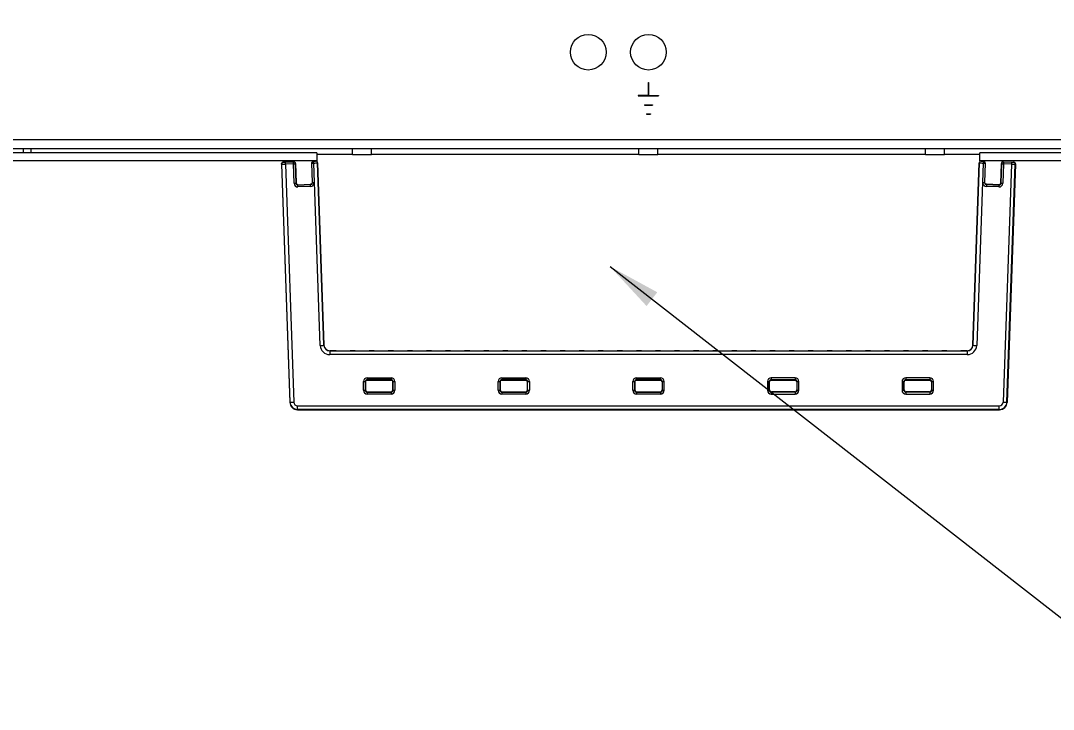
# Model space of a CAD drawing. Header units: inches. Extents: x 40138 to 76695, y -14500 to -5279.
# Drawn here: x 58024.7 to 58297, y -10600.8 to -10419.3 of the extents above; entities that cross this region are included whole.
import ezdxf

# ---------------------------------------------------------------- set-up
doc = ezdxf.new("R2010")
doc.units = ezdxf.units.IN
doc.header["$LTSCALE"] = 2
doc.header["$MEASUREMENT"] = 0
doc.header["$PDMODE"] = 35
doc.header["$PDSIZE"] = -1
doc.layers.add('M-ANNO-DIMS', color=7, linetype='Continuous', lineweight=13)
doc.layers.add('M-OBJECT-DETAILS', color=7, linetype='Continuous', lineweight=9)
doc.styles.get("Standard").update_dxf_attribs({"font": 'romans.shx', "width": 0.8})
doc.dimstyles.new('Details World Wide', dxfattribs={"dimscale": 4, "dimtxt": 4.5, "dimasz": 3.5, "dimexe": 0.75, "dimexo": 0.75, "dimgap": 0.75, "dimtad": 0, "dimtih": 1, "dimtoh": 1, "dimdec": 0, "dimzin": 4, "dimdsep": 46, "dimtxsty": 'Standard', "dimcen": 0, "dimclrd": 256, "dimclre": 256, "dimclrt": 256, "dimadec": 0, "dimazin": 1, "dimtfac": 1, "dimtdec": 0, "dimtmove": 0, "dimatfit": 3, "dimfxl": 1, "dimtolj": 1, "dimtzin": 0, "dimlwd": -1, "dimlwe": -1, "dimarcsym": 0})

# ---------------------------------------------------------------- blocks, each defined once
blk = doc.blocks.new('*D9')
at = {"layer": 'Defpoints', "color": 0, "linetype": 'Continuous', "transparency": 16777216}
for p in [(58390.26, -10264.13), (57990.26, -10507.37), (58390.26, -10540.37)]:
    blk.add_point(p, dxfattribs=at)
at = {"layer": 'M-ANNO-DIMS', "transparency": 16777216}
for p, q in [((57990.26, -10504.37), (57990.26, -10261.13)), ((58390.26, -10537.37), (58390.26, -10261.13))]:
    blk.add_line(p, q, dxfattribs=at)
at = {"layer": 'M-ANNO-DIMS', "linetype": 'Continuous', "transparency": 16777216}
for p, q in [((58004.26, -10264.13), (58149.88, -10264.13)), ((58376.26, -10264.13), (58230.63, -10264.13))]:
    blk.add_line(p, q, dxfattribs=at)
for points in [[(58004.26, -10261.8), (58004.26, -10266.47), (57990.26, -10264.13)], [(58376.26, -10261.8), (58376.26, -10266.47), (58390.26, -10264.13)]]:
    blk.add_solid(points, dxfattribs=at)
at = {"layer": 'M-ANNO-DIMS', "linetype": 'Continuous', "transparency": 16777216, "char_height": 18, "attachment_point": 5}
for s, insert in [('\\A1;400', (58190.26, -10252.13)), ('\\A1;[15.75]', (58190.26, -10280.85))]:
    blk.add_mtext(s, dxfattribs=dict(at, insert=insert))

msp = doc.modelspace()

# ---------------------------------------------------------------- linework, layer by layer
at = {"layer": 'M-OBJECT-DETAILS', "linetype": 'Continuous'}
for p, q in [((58190.206, -10435.556), (58190.306, -10435.556)), ((58190.206, -10435.556), (58190.206, -10438.996)), ((58190.306, -10435.556), (58190.306, -10438.996)), ((58190.206, -10438.996), (58187.579, -10438.996)), ((58187.579, -10438.996), (58187.579, -10439.096)), ((58187.579, -10439.096), (58192.933, -10439.096)), ((58190.306, -10438.996), (58192.933, -10438.996)), ((58192.933, -10438.996), (58192.933, -10439.096)), ((58189.167, -10441.407), (58189.167, -10441.507)), ((58189.167, -10441.407), (58191.344, -10441.407)), ((58189.167, -10441.507), (58191.344, -10441.507)), ((58191.344, -10441.407), (58191.344, -10441.507)), ((58189.756, -10443.818), (58190.756, -10443.818)), ((58189.756, -10443.818), (58189.756, -10443.918)), ((58189.756, -10443.918), (58190.756, -10443.918)), ((58190.756, -10443.818), (58190.756, -10443.918)), ((57937.929, -10450.53), (58442.583, -10450.53)), ((58102.856, -10454.066), (57903.106, -10454.066)), ((57937.929, -10452.938), (58442.583, -10452.938)), ((58025.456, -10454.066), (58025.456, -10452.938)), ((58027.456, -10452.938), (58027.456, -10454.066)), ((58102.856, -10454.066), (58102.856, -10456.155)), ((58112.256, -10454.504), (58112.256, -10452.938)), ((58117.256, -10454.504), (58117.256, -10452.938)), ((58187.756, -10454.504), (58187.756, -10452.938)), ((58192.756, -10454.504), (58192.756, -10452.938)), ((58263.256, -10454.504), (58263.256, -10452.938)), ((58268.256, -10454.504), (58268.256, -10452.938)), ((58277.656, -10456.155), (58277.656, -10454.066)), ((58477.406, -10454.066), (58277.656, -10454.066)), ((58102.856, -10456.155), (57905.195, -10456.155)), ((58096.707, -10456.454), (58094, -10456.548)), ((58094, -10456.548), (58094.054, -10456.551)), ((58094.553, -10456.535), (58096.628, -10456.463)), ((58096.646, -10456.964), (58094.57, -10457.037)), ((58094.57, -10457.037), (58096.761, -10519.776)), ((58096.628, -10456.463), (58096.707, -10456.454)), ((58096.826, -10462.115), (58096.646, -10456.964)), ((58097.225, -10456.936), (58097.145, -10456.945)), ((58097.145, -10456.945), (58097.325, -10462.096)), ((58097.225, -10456.936), (58097.402, -10462.007)), ((58101.467, -10456.794), (58101.373, -10456.79)), ((58101.647, -10461.945), (58101.467, -10456.794)), ((58101.856, -10456.273), (58101.948, -10456.277)), ((58101.948, -10456.277), (58102.019, -10456.274)), ((58102.036, -10456.776), (58101.966, -10456.779)), ((58101.966, -10456.779), (58102.146, -10461.929)), ((58103.715, -10504.857), (58102.036, -10456.776)), ((58102.518, -10456.255), (58102.518, -10456.25)), ((58102.856, -10454.457), (58112.256, -10454.457)), ((58102.856, -10456.365), (58102.856, -10456.155)), ((58103.036, -10456.71), (58103.036, -10456.737)), ((58104.715, -10504.791), (58103.036, -10456.71)), ((58103.036, -10456.737), (58104.715, -10504.818)), ((58112.256, -10454.504), (58117.256, -10454.504)), ((58117.256, -10454.457), (58187.756, -10454.457)), ((58187.756, -10454.504), (58192.756, -10454.504)), ((58192.756, -10454.457), (58263.256, -10454.457)), ((58263.256, -10454.504), (58268.256, -10454.504)), ((58268.256, -10454.457), (58277.656, -10454.457)), ((58277.476, -10456.71), (58275.797, -10504.791)), ((58275.797, -10504.818), (58277.476, -10456.737)), ((58278.475, -10456.776), (58276.796, -10504.857)), ((58277.476, -10456.737), (58277.476, -10456.71)), ((58475.317, -10456.155), (58277.656, -10456.155)), ((58277.656, -10456.155), (58277.656, -10456.365)), ((58277.993, -10456.25), (58277.993, -10456.255)), ((58278.366, -10461.929), (58278.546, -10456.779)), ((58278.546, -10456.779), (58278.475, -10456.776)), ((58278.493, -10456.274), (58278.563, -10456.277)), ((58278.563, -10456.277), (58278.655, -10456.273)), ((58279.045, -10456.794), (58278.865, -10461.945)), ((58279.138, -10456.79), (58279.045, -10456.794)), ((58283.287, -10456.936), (58283.11, -10462.007)), ((58283.187, -10462.096), (58283.367, -10456.945)), ((58283.367, -10456.945), (58283.287, -10456.936)), ((58283.866, -10456.964), (58283.686, -10462.115)), ((58285.941, -10457.037), (58283.75, -10519.776)), ((58283.805, -10456.454), (58283.883, -10456.463)), ((58283.805, -10456.454), (58286.511, -10456.548)), ((58285.941, -10457.037), (58283.866, -10456.964)), ((58283.883, -10456.463), (58285.958, -10456.535)), ((58286.457, -10456.551), (58286.511, -10456.548)), ((58093.528, -10457.069), (58095.721, -10519.848)), ((58093.572, -10457.068), (58093.529, -10457.066)), ((58093.529, -10457.066), (58095.721, -10519.848)), ((58095.763, -10519.807), (58093.572, -10457.068)), ((58284.748, -10519.807), (58286.939, -10457.068)), ((58286.983, -10457.066), (58284.791, -10519.848)), ((58284.791, -10519.848), (58286.983, -10457.069)), ((58286.983, -10457.066), (58286.939, -10457.068)), ((58097.325, -10462.096), (58097.402, -10462.007)), ((58097.841, -10462.577), (58101.165, -10462.461)), ((58097.918, -10462.489), (58097.841, -10462.577)), ((58097.918, -10462.489), (58101.082, -10462.378)), ((58101.165, -10462.461), (58101.082, -10462.378)), ((58101.551, -10461.849), (58101.647, -10461.945)), ((58278.865, -10461.945), (58278.961, -10461.849)), ((58279.429, -10462.378), (58279.347, -10462.461)), ((58279.347, -10462.461), (58282.67, -10462.577)), ((58282.593, -10462.489), (58279.429, -10462.378)), ((58282.67, -10462.577), (58282.593, -10462.489)), ((58283.11, -10462.007), (58283.187, -10462.096)), ((58101.182, -10462.962), (58097.859, -10463.078)), ((58282.653, -10463.078), (58279.329, -10462.962)), ((58104.715, -10504.818), (58104.715, -10504.791)), ((58275.797, -10504.791), (58275.797, -10504.818)), ((58106.214, -10506.238), (58106.214, -10506.266)), ((58107.906, -10506.238), (58106.214, -10506.238)), ((58106.214, -10506.266), (58106.214, -10507.27)), ((58106.214, -10506.266), (58274.298, -10506.266)), ((58274.298, -10507.27), (58106.214, -10507.27)), ((58112.937, -10506.238), (58111.606, -10506.238)), ((58117.968, -10506.238), (58116.637, -10506.238)), ((58123, -10506.238), (58121.668, -10506.238)), ((58128.031, -10506.238), (58126.699, -10506.238)), ((58133.062, -10506.238), (58131.731, -10506.238)), ((58138.093, -10506.238), (58136.762, -10506.238)), ((58143.125, -10506.238), (58141.793, -10506.238)), ((58148.156, -10506.238), (58146.824, -10506.238)), ((58153.187, -10506.238), (58151.856, -10506.238)), ((58158.218, -10506.238), (58156.887, -10506.238)), ((58163.25, -10506.238), (58161.918, -10506.238)), ((58168.281, -10506.238), (58166.949, -10506.238)), ((58173.312, -10506.238), (58171.981, -10506.238)), ((58178.343, -10506.238), (58177.012, -10506.238)), ((58183.375, -10506.238), (58182.043, -10506.238)), ((58188.406, -10506.238), (58187.074, -10506.238)), ((58193.437, -10506.238), (58192.106, -10506.238)), ((58198.468, -10506.238), (58197.137, -10506.238)), ((58203.5, -10506.238), (58202.168, -10506.238)), ((58208.531, -10506.238), (58207.199, -10506.238)), ((58213.562, -10506.238), (58212.231, -10506.238)), ((58218.593, -10506.238), (58217.262, -10506.238)), ((58223.625, -10506.238), (58222.293, -10506.238)), ((58228.656, -10506.238), (58227.324, -10506.238)), ((58233.687, -10506.238), (58232.356, -10506.238)), ((58238.718, -10506.238), (58237.387, -10506.238)), ((58243.75, -10506.238), (58242.418, -10506.238)), ((58248.781, -10506.238), (58247.449, -10506.238)), ((58253.812, -10506.238), (58252.481, -10506.238)), ((58258.843, -10506.238), (58257.512, -10506.238)), ((58263.875, -10506.238), (58262.543, -10506.238)), ((58268.906, -10506.238), (58267.574, -10506.238)), ((58274.298, -10506.238), (58272.606, -10506.238)), ((58274.298, -10506.266), (58274.298, -10506.238)), ((58274.298, -10506.266), (58274.298, -10507.27)), ((58122.669, -10514.066), (58115.842, -10514.066)), ((58116.102, -10513.359), (58122.41, -10513.359)), ((58116.102, -10513.359), (58116.102, -10513.856)), ((58122.41, -10513.856), (58116.102, -10513.856)), ((58116.102, -10513.856), (58116.255, -10513.997)), ((58116.637, -10513.997), (58116.255, -10513.997)), ((58116.968, -10513.99), (58121.544, -10513.99)), ((58116.968, -10514.066), (58116.968, -10513.99)), ((58121.544, -10514.066), (58121.544, -10513.99)), ((58122.256, -10513.997), (58121.875, -10513.997)), ((58122.256, -10513.997), (58122.41, -10513.856)), ((58122.41, -10513.359), (58122.41, -10513.856)), ((58158.169, -10514.066), (58151.342, -10514.066)), ((58151.602, -10513.359), (58157.91, -10513.359)), ((58151.602, -10513.359), (58151.602, -10513.856)), ((58157.91, -10513.856), (58151.602, -10513.856)), ((58151.602, -10513.856), (58151.755, -10513.997)), ((58152.137, -10513.997), (58151.755, -10513.997)), ((58152.468, -10513.99), (58157.044, -10513.99)), ((58152.468, -10514.066), (58152.468, -10513.99)), ((58157.044, -10514.066), (58157.044, -10513.99)), ((58157.756, -10513.997), (58157.375, -10513.997)), ((58157.756, -10513.997), (58157.91, -10513.856)), ((58157.91, -10513.359), (58157.91, -10513.856)), ((58193.669, -10514.066), (58186.842, -10514.066)), ((58187.102, -10513.359), (58193.41, -10513.359)), ((58187.102, -10513.856), (58187.102, -10513.359)), ((58193.41, -10513.856), (58187.102, -10513.856)), ((58187.102, -10513.856), (58187.255, -10513.997)), ((58187.637, -10513.997), (58187.255, -10513.997)), ((58187.968, -10513.99), (58192.544, -10513.99)), ((58187.968, -10514.066), (58187.968, -10513.99)), ((58192.544, -10514.066), (58192.544, -10513.99)), ((58192.875, -10513.997), (58193.256, -10513.997)), ((58193.41, -10513.856), (58193.256, -10513.997)), ((58193.41, -10513.856), (58193.41, -10513.359)), ((58229.169, -10514.066), (58222.342, -10514.066)), ((58228.91, -10513.359), (58222.602, -10513.359)), ((58222.602, -10513.359), (58222.602, -10513.856)), ((58222.602, -10513.856), (58228.91, -10513.856)), ((58222.755, -10513.997), (58222.602, -10513.856)), ((58222.755, -10513.997), (58223.137, -10513.997)), ((58228.044, -10513.99), (58223.468, -10513.99)), ((58223.468, -10514.066), (58223.468, -10513.99)), ((58228.044, -10514.066), (58228.044, -10513.99)), ((58228.375, -10513.997), (58228.756, -10513.997)), ((58228.91, -10513.856), (58228.756, -10513.997)), ((58228.91, -10513.359), (58228.91, -10513.856)), ((58264.669, -10514.066), (58257.842, -10514.066)), ((58264.41, -10513.359), (58258.102, -10513.359)), ((58258.102, -10513.359), (58258.102, -10513.856)), ((58258.102, -10513.856), (58264.41, -10513.856)), ((58258.255, -10513.997), (58258.102, -10513.856)), ((58258.255, -10513.997), (58258.637, -10513.997)), ((58263.544, -10513.99), (58258.968, -10513.99)), ((58258.968, -10514.066), (58258.968, -10513.99)), ((58263.544, -10514.066), (58263.544, -10513.99)), ((58263.875, -10513.997), (58264.256, -10513.997)), ((58264.41, -10513.856), (58264.256, -10513.997)), ((58264.41, -10513.359), (58264.41, -10513.856)), ((58115.103, -10516.665), (58115.103, -10514.357)), ((58115.603, -10514.355), (58115.603, -10516.663)), ((58115.682, -10514.429), (58115.603, -10514.355)), ((58115.603, -10516.663), (58115.682, -10516.577)), ((58115.682, -10514.429), (58115.682, -10516.577)), ((58122.909, -10514.355), (58122.829, -10514.429)), ((58122.829, -10516.577), (58122.829, -10514.429)), ((58122.829, -10516.577), (58122.909, -10516.663)), ((58122.909, -10516.663), (58122.909, -10514.355)), ((58123.408, -10514.357), (58123.408, -10516.665)), ((58150.603, -10516.665), (58150.603, -10514.357)), ((58151.103, -10514.355), (58151.103, -10516.663)), ((58151.182, -10514.429), (58151.103, -10514.355)), ((58151.103, -10516.663), (58151.182, -10516.577)), ((58151.182, -10514.429), (58151.182, -10516.577)), ((58158.409, -10514.355), (58158.329, -10514.429)), ((58158.329, -10516.577), (58158.329, -10514.429)), ((58158.329, -10516.577), (58158.409, -10516.663)), ((58158.409, -10516.663), (58158.409, -10514.355)), ((58158.908, -10514.357), (58158.908, -10516.665)), ((58186.103, -10516.665), (58186.103, -10514.357)), ((58186.603, -10514.355), (58186.603, -10516.663)), ((58186.682, -10514.429), (58186.603, -10514.355)), ((58186.603, -10516.663), (58186.682, -10516.577)), ((58186.682, -10514.429), (58186.682, -10516.577)), ((58193.829, -10514.429), (58193.909, -10514.355)), ((58193.829, -10514.429), (58193.829, -10516.577)), ((58193.909, -10516.663), (58193.829, -10516.577)), ((58193.909, -10514.355), (58193.909, -10516.663)), ((58194.408, -10516.665), (58194.408, -10514.357)), ((58221.603, -10514.357), (58221.603, -10516.665)), ((58222.103, -10516.663), (58222.103, -10514.355)), ((58222.103, -10514.355), (58222.182, -10514.429)), ((58222.182, -10516.577), (58222.103, -10516.663)), ((58222.182, -10516.577), (58222.182, -10514.429)), ((58229.329, -10514.429), (58229.409, -10514.355)), ((58229.329, -10514.429), (58229.329, -10516.577)), ((58229.409, -10516.663), (58229.329, -10516.577)), ((58229.409, -10514.355), (58229.409, -10516.663)), ((58229.908, -10516.665), (58229.908, -10514.357)), ((58257.103, -10514.357), (58257.103, -10516.665)), ((58257.603, -10516.663), (58257.603, -10514.355)), ((58257.603, -10514.355), (58257.682, -10514.429)), ((58257.682, -10516.577), (58257.603, -10516.663)), ((58257.682, -10516.577), (58257.682, -10514.429)), ((58264.829, -10514.429), (58264.909, -10514.355)), ((58264.829, -10514.429), (58264.829, -10516.577)), ((58264.909, -10516.663), (58264.829, -10516.577)), ((58264.909, -10514.355), (58264.909, -10516.663)), ((58265.408, -10516.665), (58265.408, -10514.357)), ((58116.182, -10517.076), (58116.102, -10517.162)), ((58116.102, -10517.162), (58116.102, -10517.664)), ((58116.102, -10517.162), (58122.41, -10517.162)), ((58122.41, -10517.664), (58116.102, -10517.664)), ((58116.182, -10517.076), (58122.33, -10517.076)), ((58122.41, -10517.162), (58122.33, -10517.076)), ((58122.41, -10517.162), (58122.41, -10517.664)), ((58151.682, -10517.076), (58151.602, -10517.162)), ((58151.602, -10517.162), (58151.602, -10517.664)), ((58151.602, -10517.162), (58157.91, -10517.162)), ((58157.91, -10517.664), (58151.602, -10517.664)), ((58151.682, -10517.076), (58157.83, -10517.076)), ((58157.91, -10517.162), (58157.83, -10517.076)), ((58157.91, -10517.162), (58157.91, -10517.664)), ((58187.182, -10517.076), (58187.102, -10517.162)), ((58187.102, -10517.162), (58187.102, -10517.664)), ((58187.102, -10517.162), (58193.41, -10517.162)), ((58193.41, -10517.664), (58187.102, -10517.664)), ((58187.182, -10517.076), (58193.33, -10517.076)), ((58193.33, -10517.076), (58193.41, -10517.162)), ((58193.41, -10517.162), (58193.41, -10517.664)), ((58222.602, -10517.162), (58222.682, -10517.076)), ((58222.602, -10517.162), (58222.602, -10517.664)), ((58228.91, -10517.162), (58222.602, -10517.162)), ((58222.602, -10517.664), (58228.91, -10517.664)), ((58228.83, -10517.076), (58222.682, -10517.076)), ((58228.83, -10517.076), (58228.91, -10517.162)), ((58228.91, -10517.162), (58228.91, -10517.664)), ((58258.102, -10517.162), (58258.182, -10517.076)), ((58258.102, -10517.162), (58258.102, -10517.664)), ((58264.41, -10517.162), (58258.102, -10517.162)), ((58258.102, -10517.664), (58264.41, -10517.664)), ((58264.33, -10517.076), (58258.182, -10517.076)), ((58264.33, -10517.076), (58264.41, -10517.162)), ((58264.41, -10517.162), (58264.41, -10517.664)), ((58095.721, -10519.848), (58095.763, -10519.807)), ((58095.721, -10519.848), (58095.721, -10519.848)), ((58097.759, -10521.735), (58097.717, -10521.775)), ((58097.717, -10521.775), (58282.795, -10521.775)), ((58097.717, -10521.775), (58097.717, -10521.776)), ((58097.717, -10521.776), (58282.795, -10521.776)), ((58097.759, -10520.74), (58282.752, -10520.74)), ((58097.759, -10521.735), (58097.759, -10520.74)), ((58282.752, -10521.735), (58097.759, -10521.735)), ((58282.752, -10521.735), (58282.752, -10520.74)), ((58282.752, -10521.735), (58282.795, -10521.775)), ((58282.795, -10521.775), (58282.795, -10521.776)), ((58284.791, -10519.848), (58284.748, -10519.807)), ((58284.791, -10519.848), (58284.791, -10519.848))]:
    msp.add_line(p, q, dxfattribs=at)
at = {"layer": 'M-OBJECT-DETAILS', "linetype": 'Continuous', "flags": 128}
for points in [[(58094.054, -10456.551), (58094.068, -10456.551), (58094.079, -10456.55)], [(58094.57, -10457.037), (58094.567, -10456.939), (58094.564, -10456.845), (58094.561, -10456.759), (58094.558, -10456.683), (58094.556, -10456.62), (58094.554, -10456.574), (58094.553, -10456.545), (58094.553, -10456.535)], [(58096.646, -10456.964), (58096.642, -10456.867), (58096.639, -10456.773), (58096.636, -10456.686), (58096.633, -10456.61), (58096.631, -10456.548), (58096.63, -10456.501), (58096.629, -10456.473), (58096.628, -10456.463)], [(58101.966, -10456.779), (58101.962, -10456.681), (58101.959, -10456.587), (58101.956, -10456.501), (58101.953, -10456.425), (58101.951, -10456.362), (58101.95, -10456.316), (58101.949, -10456.287), (58101.948, -10456.277)], [(58102.036, -10456.776), (58102.033, -10456.679), (58102.03, -10456.585), (58102.027, -10456.498), (58102.024, -10456.422), (58102.022, -10456.36), (58102.02, -10456.313), (58102.019, -10456.284), (58102.019, -10456.274)], [(58277.993, -10456.255), (58278.003, -10456.256), (58278.014, -10456.256)], [(58278.493, -10456.274), (58278.492, -10456.284), (58278.491, -10456.313), (58278.49, -10456.36), (58278.488, -10456.422), (58278.485, -10456.498), (58278.482, -10456.585), (58278.479, -10456.679), (58278.475, -10456.776)], [(58278.563, -10456.277), (58278.563, -10456.287), (58278.562, -10456.316), (58278.56, -10456.362), (58278.558, -10456.425), (58278.555, -10456.501), (58278.552, -10456.587), (58278.549, -10456.681), (58278.546, -10456.779)], [(58283.883, -10456.463), (58283.883, -10456.473), (58283.882, -10456.501), (58283.88, -10456.548), (58283.878, -10456.61), (58283.875, -10456.686), (58283.872, -10456.773), (58283.869, -10456.867), (58283.866, -10456.964)], [(58285.958, -10456.535), (58285.958, -10456.545), (58285.957, -10456.574), (58285.956, -10456.62), (58285.953, -10456.683), (58285.951, -10456.759), (58285.948, -10456.845), (58285.944, -10456.939), (58285.941, -10457.037)], [(58101.182, -10462.962), (58101.179, -10462.868), (58101.176, -10462.777), (58101.173, -10462.692), (58101.17, -10462.618), (58101.168, -10462.555), (58101.167, -10462.507), (58101.165, -10462.476), (58101.165, -10462.461)], [(58279.347, -10462.461), (58279.346, -10462.476), (58279.345, -10462.507), (58279.343, -10462.555), (58279.341, -10462.618), (58279.338, -10462.692), (58279.336, -10462.777), (58279.332, -10462.868), (58279.329, -10462.962)], [(58097.859, -10463.078), (58097.855, -10462.984), (58097.852, -10462.893), (58097.849, -10462.809), (58097.846, -10462.734), (58097.844, -10462.671), (58097.843, -10462.623), (58097.842, -10462.592), (58097.841, -10462.577)], [(58282.67, -10462.577), (58282.67, -10462.592), (58282.669, -10462.623), (58282.667, -10462.671), (58282.665, -10462.734), (58282.662, -10462.809), (58282.659, -10462.893), (58282.656, -10462.984), (58282.653, -10463.078)], [(58107.906, -10506.251), (58107.756, -10506.254), (58107.908, -10506.257), (58108.342, -10506.259), (58108.99, -10506.261), (58109.756, -10506.262)], [(58109.756, -10506.262), (58110.521, -10506.261), (58111.17, -10506.259), (58111.604, -10506.257), (58111.756, -10506.254), (58111.606, -10506.251)], [(58112.937, -10506.251), (58112.787, -10506.254), (58112.939, -10506.257), (58113.373, -10506.259), (58114.022, -10506.261), (58114.787, -10506.262)], [(58114.787, -10506.262), (58115.552, -10506.261), (58116.201, -10506.259), (58116.635, -10506.257), (58116.787, -10506.254), (58116.637, -10506.251)], [(58117.968, -10506.251), (58117.818, -10506.254), (58117.97, -10506.257), (58118.404, -10506.259), (58119.053, -10506.261), (58119.818, -10506.262)], [(58119.818, -10506.262), (58120.584, -10506.261), (58121.232, -10506.259), (58121.666, -10506.257), (58121.818, -10506.254), (58121.668, -10506.251)], [(58123, -10506.251), (58122.85, -10506.254), (58123.002, -10506.257), (58123.435, -10506.259), (58124.084, -10506.261), (58124.85, -10506.262)], [(58124.85, -10506.262), (58125.615, -10506.261), (58126.264, -10506.259), (58126.697, -10506.257), (58126.85, -10506.254), (58126.699, -10506.251)], [(58128.031, -10506.251), (58127.881, -10506.254), (58128.033, -10506.257), (58128.467, -10506.259), (58129.115, -10506.261), (58129.881, -10506.262)], [(58129.881, -10506.262), (58130.646, -10506.261), (58131.295, -10506.259), (58131.729, -10506.257), (58131.881, -10506.254), (58131.731, -10506.251)], [(58133.062, -10506.251), (58132.912, -10506.254), (58133.064, -10506.257), (58133.498, -10506.259), (58134.147, -10506.261), (58134.912, -10506.262)], [(58134.912, -10506.262), (58135.677, -10506.261), (58136.326, -10506.259), (58136.76, -10506.257), (58136.912, -10506.254), (58136.762, -10506.251)], [(58138.093, -10506.251), (58137.943, -10506.254), (58138.095, -10506.257), (58138.529, -10506.259), (58139.178, -10506.261), (58139.943, -10506.262)], [(58139.943, -10506.262), (58140.709, -10506.261), (58141.357, -10506.259), (58141.791, -10506.257), (58141.943, -10506.254), (58141.793, -10506.251)], [(58143.125, -10506.251), (58142.975, -10506.254), (58143.127, -10506.257), (58143.56, -10506.259), (58144.209, -10506.261), (58144.975, -10506.262)], [(58144.975, -10506.262), (58145.74, -10506.261), (58146.389, -10506.259), (58146.822, -10506.257), (58146.975, -10506.254), (58146.824, -10506.251)], [(58148.156, -10506.251), (58148.006, -10506.254), (58148.158, -10506.257), (58148.592, -10506.259), (58149.24, -10506.261), (58150.006, -10506.262)], [(58150.006, -10506.262), (58150.771, -10506.261), (58151.42, -10506.259), (58151.854, -10506.257), (58152.006, -10506.254), (58151.856, -10506.251)], [(58153.187, -10506.251), (58153.037, -10506.254), (58153.189, -10506.257), (58153.623, -10506.259), (58154.272, -10506.261), (58155.037, -10506.262)], [(58155.037, -10506.262), (58155.802, -10506.261), (58156.451, -10506.259), (58156.885, -10506.257), (58157.037, -10506.254), (58156.887, -10506.251)], [(58158.218, -10506.251), (58158.068, -10506.254), (58158.22, -10506.257), (58158.654, -10506.259), (58159.303, -10506.261), (58160.068, -10506.262)], [(58160.068, -10506.262), (58160.834, -10506.261), (58161.482, -10506.259), (58161.916, -10506.257), (58162.068, -10506.254), (58161.918, -10506.251)], [(58163.25, -10506.251), (58163.1, -10506.254), (58163.252, -10506.257), (58163.685, -10506.259), (58164.334, -10506.261), (58165.1, -10506.262)], [(58165.1, -10506.262), (58165.865, -10506.261), (58166.514, -10506.259), (58166.947, -10506.257), (58167.1, -10506.254), (58166.949, -10506.251)], [(58168.281, -10506.251), (58168.131, -10506.254), (58168.283, -10506.257), (58168.717, -10506.259), (58169.365, -10506.261), (58170.131, -10506.262)], [(58170.131, -10506.262), (58170.896, -10506.261), (58171.545, -10506.259), (58171.979, -10506.257), (58172.131, -10506.254), (58171.981, -10506.251)], [(58173.312, -10506.251), (58173.162, -10506.254), (58173.314, -10506.257), (58173.748, -10506.259), (58174.397, -10506.261), (58175.162, -10506.262)], [(58175.162, -10506.262), (58175.927, -10506.261), (58176.576, -10506.259), (58177.01, -10506.257), (58177.162, -10506.254), (58177.012, -10506.251)], [(58178.343, -10506.251), (58178.193, -10506.254), (58178.345, -10506.257), (58178.779, -10506.259), (58179.428, -10506.261), (58180.193, -10506.262)], [(58180.193, -10506.262), (58180.959, -10506.261), (58181.607, -10506.259), (58182.041, -10506.257), (58182.193, -10506.254), (58182.043, -10506.251)], [(58183.375, -10506.251), (58183.225, -10506.254), (58183.377, -10506.257), (58183.81, -10506.259), (58184.459, -10506.261), (58185.225, -10506.262)], [(58185.225, -10506.262), (58185.99, -10506.261), (58186.639, -10506.259), (58187.072, -10506.257), (58187.225, -10506.254), (58187.074, -10506.251)], [(58188.406, -10506.251), (58188.256, -10506.254), (58188.408, -10506.257), (58188.842, -10506.259), (58189.49, -10506.261), (58190.256, -10506.262)], [(58190.256, -10506.262), (58191.021, -10506.261), (58191.67, -10506.259), (58192.104, -10506.257), (58192.256, -10506.254), (58192.106, -10506.251)], [(58193.437, -10506.251), (58193.287, -10506.254), (58193.439, -10506.257), (58193.873, -10506.259), (58194.522, -10506.261), (58195.287, -10506.262)], [(58195.287, -10506.262), (58196.052, -10506.261), (58196.701, -10506.259), (58197.135, -10506.257), (58197.287, -10506.254), (58197.137, -10506.251)], [(58198.468, -10506.251), (58198.318, -10506.254), (58198.47, -10506.257), (58198.904, -10506.259), (58199.553, -10506.261), (58200.318, -10506.262)], [(58200.318, -10506.262), (58201.084, -10506.261), (58201.732, -10506.259), (58202.166, -10506.257), (58202.318, -10506.254), (58202.168, -10506.251)], [(58203.5, -10506.251), (58203.35, -10506.254), (58203.502, -10506.257), (58203.935, -10506.259), (58204.584, -10506.261), (58205.35, -10506.262)], [(58205.35, -10506.262), (58206.115, -10506.261), (58206.764, -10506.259), (58207.197, -10506.257), (58207.35, -10506.254), (58207.199, -10506.251)], [(58208.531, -10506.251), (58208.381, -10506.254), (58208.533, -10506.257), (58208.967, -10506.259), (58209.615, -10506.261), (58210.381, -10506.262)], [(58210.381, -10506.262), (58211.146, -10506.261), (58211.795, -10506.259), (58212.229, -10506.257), (58212.381, -10506.254), (58212.231, -10506.251)], [(58213.562, -10506.251), (58213.412, -10506.254), (58213.564, -10506.257), (58213.998, -10506.259), (58214.647, -10506.261), (58215.412, -10506.262)], [(58215.412, -10506.262), (58216.177, -10506.261), (58216.826, -10506.259), (58217.26, -10506.257), (58217.412, -10506.254), (58217.262, -10506.251)], [(58218.593, -10506.251), (58218.443, -10506.254), (58218.595, -10506.257), (58219.029, -10506.259), (58219.678, -10506.261), (58220.443, -10506.262)], [(58220.443, -10506.262), (58221.209, -10506.261), (58221.857, -10506.259), (58222.291, -10506.257), (58222.443, -10506.254), (58222.293, -10506.251)], [(58223.625, -10506.251), (58223.475, -10506.254), (58223.627, -10506.257), (58224.06, -10506.259), (58224.709, -10506.261), (58225.475, -10506.262)], [(58225.475, -10506.262), (58226.24, -10506.261), (58226.889, -10506.259), (58227.322, -10506.257), (58227.475, -10506.254), (58227.324, -10506.251)], [(58228.656, -10506.251), (58228.506, -10506.254), (58228.658, -10506.257), (58229.092, -10506.259), (58229.74, -10506.261), (58230.506, -10506.262)], [(58230.506, -10506.262), (58231.271, -10506.261), (58231.92, -10506.259), (58232.354, -10506.257), (58232.506, -10506.254), (58232.356, -10506.251)], [(58233.687, -10506.251), (58233.537, -10506.254), (58233.689, -10506.257), (58234.123, -10506.259), (58234.772, -10506.261), (58235.537, -10506.262)], [(58235.537, -10506.262), (58236.302, -10506.261), (58236.951, -10506.259), (58237.385, -10506.257), (58237.537, -10506.254), (58237.387, -10506.251)], [(58238.718, -10506.251), (58238.568, -10506.254), (58238.72, -10506.257), (58239.154, -10506.259), (58239.803, -10506.261), (58240.568, -10506.262)], [(58240.568, -10506.262), (58241.334, -10506.261), (58241.982, -10506.259), (58242.416, -10506.257), (58242.568, -10506.254), (58242.418, -10506.251)], [(58243.75, -10506.251), (58243.6, -10506.254), (58243.752, -10506.257), (58244.185, -10506.259), (58244.834, -10506.261), (58245.6, -10506.262)], [(58245.6, -10506.262), (58246.365, -10506.261), (58247.014, -10506.259), (58247.447, -10506.257), (58247.6, -10506.254), (58247.449, -10506.251)], [(58248.781, -10506.251), (58248.631, -10506.254), (58248.783, -10506.257), (58249.217, -10506.259), (58249.865, -10506.261), (58250.631, -10506.262)], [(58250.631, -10506.262), (58251.396, -10506.261), (58252.045, -10506.259), (58252.479, -10506.257), (58252.631, -10506.254), (58252.481, -10506.251)], [(58253.812, -10506.251), (58253.662, -10506.254), (58253.814, -10506.257), (58254.248, -10506.259), (58254.897, -10506.261), (58255.662, -10506.262)], [(58255.662, -10506.262), (58256.427, -10506.261), (58257.076, -10506.259), (58257.51, -10506.257), (58257.662, -10506.254), (58257.512, -10506.251)], [(58258.843, -10506.251), (58258.693, -10506.254), (58258.845, -10506.257), (58259.279, -10506.259), (58259.928, -10506.261), (58260.693, -10506.262)], [(58260.693, -10506.262), (58261.459, -10506.261), (58262.107, -10506.259), (58262.541, -10506.257), (58262.693, -10506.254), (58262.543, -10506.251)], [(58263.875, -10506.251), (58263.725, -10506.254), (58263.877, -10506.257), (58264.31, -10506.259), (58264.959, -10506.261), (58265.725, -10506.262)], [(58265.725, -10506.262), (58266.49, -10506.261), (58267.139, -10506.259), (58267.572, -10506.257), (58267.725, -10506.254), (58267.574, -10506.251)], [(58268.906, -10506.251), (58268.756, -10506.254), (58268.908, -10506.257), (58269.342, -10506.259), (58269.99, -10506.261), (58270.756, -10506.262)], [(58270.756, -10506.262), (58271.521, -10506.261), (58272.17, -10506.259), (58272.604, -10506.257), (58272.756, -10506.254), (58272.606, -10506.251)]]:
    msp.add_lwpolyline(points, dxfattribs=at)
at = {"layer": 'M-OBJECT-DETAILS', "linetype": 'Continuous'}
for centre in [(58174.381, -10427.556), (58190.256, -10427.556)]:
    msp.add_circle(centre, 4.7, dxfattribs=at)
for centre, radius, start, end in [((58094.072, -10457.05), 0.5, 92.05473, 182.03468), ((58091.905, -10387.359), 69.729, 271.37027, 272.19074), ((58092.397, -10396.578), 59.996, 271.60701, 272.05982), ((58096.645, -10456.962), 0.5, 1.96089, 91.94729), ((58095.554, -10422.301), 34.681, 271.80375, 272.62878), ((58101.966, -10456.776), 0.5, 92.05562, 182.03379), ((58100.637, -10422.029), 34.775, 271.36751, 272.19009), ((58099.754, -10389.824), 66.489, 271.95194, 272.34075), ((58100.123, -10394.788), 62.018, 271.76829, 272.69229), ((58102.41, -10454.661), 1.598, 272.1284, 273.88158), ((58102.536, -10456.755), 0.5, 1.99778, 92.00387), ((58102.536, -10456.727), 0.5, 2.00833, 50.22465), ((58277.976, -10456.755), 0.5, 87.99613, 178.00222), ((58277.976, -10456.727), 0.5, 129.77509, 177.99193), ((58280.389, -10394.788), 62.018, 267.30771, 268.23171), ((58280.421, -10399.119), 57.188, 267.58697, 268.06737), ((58279.875, -10422.029), 34.775, 267.80991, 268.63249), ((58278.545, -10456.776), 0.5, 357.96621, 87.94438), ((58283.866, -10456.962), 0.5, 88.05271, 178.03911), ((58284.957, -10422.301), 34.681, 267.37122, 268.19625), ((58288.607, -10387.359), 69.729, 267.80926, 268.62973), ((58288.287, -10391.48), 65.097, 267.95007, 268.34709), ((58286.466, -10454.854), 1.697, 268.08766, 269.71472), ((58286.44, -10457.05), 0.5, 357.96532, 87.94527), ((58095.716, -10427.034), 35.098, 271.81207, 272.62729), ((58100.784, -10426.206), 35.749, 271.38214, 272.1823), ((58279.727, -10426.206), 35.749, 267.8177, 268.61786), ((58284.796, -10427.034), 35.098, 267.37271, 268.18793), ((58101.762, -10441.86), 63.027, 271.77568, 272.68489), ((58106.214, -10504.77), 2.5, 182.00124, 269.99913), ((58106.214, -10504.738), 1.5, 182.00024, 269.99989), ((58106.214, -10504.766), 1.5, 182.00095, 270.00036), ((58274.298, -10504.738), 1.5, 270.00011, 357.99976), ((58274.298, -10504.766), 1.5, 269.99964, 357.99905), ((58274.298, -10504.77), 2.5, 270.00087, 357.99876), ((58278.749, -10441.86), 63.027, 267.31511, 268.22432), ((58115.218, -10479.127), 35.231, 269.81284, 270.62489), ((58115.218, -10481.434), 35.231, 269.81284, 270.62489), ((58123.293, -10479.128), 35.23, 269.3751, 270.18717), ((58123.293, -10481.436), 35.23, 269.3751, 270.18717), ((58150.718, -10479.127), 35.23, 269.81283, 270.6249), ((58150.718, -10481.435), 35.23, 269.81283, 270.6249), ((58158.793, -10479.126), 35.231, 269.37511, 270.18716), ((58158.793, -10481.434), 35.231, 269.37511, 270.18716), ((58186.218, -10479.127), 35.23, 269.81284, 270.62489), ((58186.218, -10481.435), 35.23, 269.81284, 270.62489), ((58194.293, -10479.127), 35.23, 269.37511, 270.18716), ((58194.293, -10481.435), 35.23, 269.37511, 270.18716), ((58221.718, -10479.126), 35.231, 269.81284, 270.62489), ((58221.718, -10481.434), 35.231, 269.81284, 270.62489), ((58229.793, -10479.127), 35.23, 269.3751, 270.18717), ((58229.793, -10481.435), 35.23, 269.3751, 270.18717), ((58257.218, -10479.128), 35.23, 269.81283, 270.6249), ((58257.218, -10481.436), 35.23, 269.81283, 270.6249), ((58265.293, -10479.127), 35.231, 269.37511, 270.18716), ((58265.293, -10481.434), 35.231, 269.37511, 270.18716), ((58094.093, -10450.057), 69.77, 271.37223, 272.19221), ((58286.419, -10450.057), 69.77, 267.80779, 268.62777)]:
    msp.add_arc(centre, radius, start, end, dxfattribs=at)
for centre, major_axis, ratio, start_param, end_param in [((58094.018, -10457.048), (0.5, 0.017), 0.9986214, 1.5710016, 2.1885837), ((58096.724, -10456.954), (0.5, 0.017), 0.9986214, 0.0002053, 1.5710016), ((58283.787, -10456.954), (0.5, -0.017), 0.9986214, 1.5705911, 3.1413874), ((58286.494, -10457.048), (0.5, -0.017), 0.9986214, 0.9530089, 1.5705911), ((58097.826, -10462.077), (0.685, 0.732), 0.9972652, 2.3590428, 3.9271), ((58097.826, -10462.075), (0.34, 0.373), 0.9916302, 2.3460624, 3.9141197), ((58097.902, -10461.988), (0.342, 0.366), 0.9972652, 2.3590428, 3.9271), ((58101.064, -10461.878), (0.367, -0.341), 0.9972641, 5.4976785, 5.7908462), ((58101.145, -10461.96), (0.364, -0.348), 0.9916432, 5.5115452, 7.0796024), ((58101.145, -10461.962), (0.734, -0.683), 0.9972641, 5.4976785, 7.0657358), ((58279.367, -10461.962), (0.734, 0.683), 0.9972641, 2.3590421, 3.9270994), ((58279.367, -10461.96), (0.364, 0.348), 0.9916432, 2.3451755, 3.9132328), ((58279.448, -10461.878), (0.367, 0.341), 0.9972641, 3.6339317, 3.9270994), ((58282.61, -10461.988), (-0.342, 0.366), 0.9972652, 2.3560853, 3.9241426), ((58282.685, -10462.077), (-0.685, 0.732), 0.9972652, 2.3560853, 3.9241426), ((58282.685, -10462.075), (-0.34, 0.373), 0.9916302, 2.3690656, 3.9371229), ((58116.105, -10514.36), (0.71, -0.708), 0.9972647, 2.356082, 3.9241393), ((58116.105, -10514.358), (0.361, -0.351), 0.9920504, 2.3439652, 3.9120225), ((58116.006, -10514.267), (0.556, 0.145), 0.4088201, 1.0031737, 1.7310392), ((58116.969, -10514.009), (0.4, 0), 0.04958, 1.5729024, 2.4953347), ((58121.543, -10514.009), (0.4, 0), 0.04958, 0.6462579, 1.5686902), ((58122.505, -10514.267), (0.556, -0.145), 0.4088201, 1.4105535, 2.1384189), ((58122.407, -10514.36), (0.71, 0.708), 0.9972647, 5.5006387, 7.068696), ((58122.407, -10514.358), (0.361, 0.351), 0.9920504, 5.5127555, 7.0808127), ((58151.605, -10514.36), (0.71, -0.708), 0.9972647, 2.356082, 3.9241393), ((58151.605, -10514.358), (0.361, -0.351), 0.9920504, 2.3439652, 3.9120225), ((58151.506, -10514.267), (0.556, 0.145), 0.4088201, 1.0031737, 1.7310392), ((58152.469, -10514.009), (0.4, 0), 0.04958, 1.5729024, 2.4953347), ((58157.043, -10514.009), (0.4, 0), 0.04958, 0.6462579, 1.5686902), ((58158.005, -10514.267), (0.556, -0.145), 0.4088201, 1.4105535, 2.1384189), ((58157.907, -10514.36), (0.71, 0.708), 0.9972647, 5.5006387, 7.068696), ((58157.907, -10514.358), (0.361, 0.351), 0.9920504, 5.5127555, 7.0808127), ((58187.105, -10514.36), (0.71, -0.708), 0.9972647, 2.356082, 3.9241393), ((58187.105, -10514.358), (0.361, -0.351), 0.9920504, 2.3439652, 3.9120225), ((58187.006, -10514.267), (0.556, 0.145), 0.4088201, 1.0031737, 1.7310392), ((58187.969, -10514.009), (0.4, 0), 0.04958, 1.5729024, 2.4953347), ((58192.543, -10514.009), (0.4, 0), 0.04958, 0.6462579, 1.5686902), ((58193.505, -10514.267), (0.556, -0.145), 0.4088201, 1.4105535, 2.1384189), ((58193.407, -10514.36), (0.71, 0.708), 0.9972647, 5.5006387, 7.068696), ((58193.407, -10514.358), (0.361, 0.351), 0.9920504, 5.5127555, 7.0808127), ((58222.605, -10514.36), (0.71, -0.708), 0.9972647, 2.356082, 3.9241393), ((58222.605, -10514.358), (0.361, -0.351), 0.9920504, 2.3439652, 3.9120225), ((58222.506, -10514.267), (0.556, 0.145), 0.4088201, 1.0031737, 1.7310392), ((58223.469, -10514.009), (0.4, 0), 0.04958, 1.5729024, 2.4953347), ((58228.043, -10514.009), (0.4, 0), 0.04958, 0.6462579, 1.5686902), ((58229.005, -10514.267), (0.556, -0.145), 0.4088201, 1.4105535, 2.1384189), ((58228.907, -10514.36), (0.71, 0.708), 0.9972647, 5.5006387, 7.068696), ((58228.907, -10514.358), (0.361, 0.351), 0.9920504, 5.5127555, 7.0808127), ((58258.105, -10514.36), (0.71, -0.708), 0.9972647, 2.356082, 3.9241393), ((58258.105, -10514.358), (0.361, -0.351), 0.9920504, 2.3439652, 3.9120225), ((58258.006, -10514.267), (0.556, 0.145), 0.4088201, 1.0031737, 1.7310392), ((58258.969, -10514.009), (0.4, 0), 0.04958, 1.5729024, 2.4953347), ((58263.543, -10514.009), (0.4, 0), 0.04958, 0.6462579, 1.5686902), ((58264.505, -10514.267), (0.556, -0.145), 0.4088201, 1.4105535, 2.1384189), ((58264.407, -10514.36), (0.71, 0.708), 0.9972647, 5.5006387, 7.068696), ((58264.407, -10514.358), (0.361, 0.351), 0.9920504, 5.5127555, 7.0808127), ((58116.105, -10516.662), (0.71, 0.708), 0.9972647, 2.3590461, 3.9271033), ((58116.105, -10516.66), (0.352, 0.361), 0.9916366, 2.3456131, 3.9136704), ((58116.183, -10514.43), (0.355, -0.354), 0.9972647, 3.5928482, 3.9241393), ((58116.183, -10516.576), (0.355, 0.354), 0.9972647, 2.3590461, 3.9271033), ((58122.328, -10516.576), (0.355, -0.354), 0.9972647, 5.4976746, 7.0657319), ((58122.407, -10516.66), (-0.352, 0.361), 0.9916366, 2.3695149, 3.9375722), ((58122.407, -10516.662), (0.71, -0.708), 0.9972647, 5.4976746, 7.0657319), ((58122.328, -10514.43), (0.355, 0.354), 0.9972647, 5.5006387, 5.8319297), ((58151.605, -10516.662), (0.71, 0.708), 0.9972647, 2.3590461, 3.9271033), ((58151.605, -10516.66), (0.352, 0.361), 0.9916366, 2.3456131, 3.9136704), ((58151.683, -10514.43), (0.355, -0.354), 0.9972647, 3.5928482, 3.9241393), ((58151.683, -10516.576), (0.355, 0.354), 0.9972647, 2.3590461, 3.9271033), ((58157.828, -10516.576), (0.355, -0.354), 0.9972647, 5.4976746, 7.0657319), ((58157.907, -10516.66), (-0.352, 0.361), 0.9916366, 2.3695149, 3.9375722), ((58157.907, -10516.662), (0.71, -0.708), 0.9972647, 5.4976746, 7.0657319), ((58157.828, -10514.43), (0.355, 0.354), 0.9972647, 5.5006387, 5.8319297), ((58187.105, -10516.662), (0.71, 0.708), 0.9972647, 2.3590461, 3.9271033), ((58187.105, -10516.66), (0.352, 0.361), 0.9916366, 2.3456131, 3.9136704), ((58187.183, -10514.43), (0.355, -0.354), 0.9972647, 3.5928482, 3.9241393), ((58187.183, -10516.576), (0.355, 0.354), 0.9972647, 2.3590461, 3.9271033), ((58193.328, -10516.576), (0.355, -0.354), 0.9972647, 5.4976746, 7.0657319), ((58193.407, -10516.66), (-0.352, 0.361), 0.9916366, 2.3695149, 3.9375722), ((58193.407, -10516.662), (0.71, -0.708), 0.9972647, 5.4976746, 7.0657319), ((58193.328, -10514.43), (0.355, 0.354), 0.9972647, 5.5006387, 5.8319297), ((58222.605, -10516.662), (0.71, 0.708), 0.9972647, 2.3590461, 3.9271033), ((58222.605, -10516.66), (0.352, 0.361), 0.9916366, 2.3456131, 3.9136704), ((58222.683, -10514.43), (0.355, -0.354), 0.9972647, 3.5928482, 3.9241393), ((58222.683, -10516.576), (0.355, 0.354), 0.9972647, 2.3590461, 3.9271033), ((58228.828, -10516.576), (0.355, -0.354), 0.9972647, 5.4976746, 7.0657319), ((58228.907, -10516.66), (-0.352, 0.361), 0.9916366, 2.3695149, 3.9375722), ((58228.907, -10516.662), (0.71, -0.708), 0.9972647, 5.4976746, 7.0657319), ((58228.828, -10514.43), (0.355, 0.354), 0.9972647, 5.5006387, 5.8319297), ((58258.105, -10516.662), (0.71, 0.708), 0.9972647, 2.3590461, 3.9271033), ((58258.105, -10516.66), (0.352, 0.361), 0.9916366, 2.3456131, 3.9136704), ((58258.183, -10514.43), (0.355, -0.354), 0.9972647, 3.5928482, 3.9241393), ((58258.183, -10516.576), (0.355, 0.354), 0.9972647, 2.3590461, 3.9271033), ((58264.328, -10516.576), (0.355, -0.354), 0.9972647, 5.4976746, 7.0657319), ((58264.407, -10516.66), (-0.352, 0.361), 0.9916366, 2.3695149, 3.9375722), ((58264.407, -10516.662), (0.71, -0.708), 0.9972647, 5.4976746, 7.0657319), ((58264.328, -10514.43), (0.355, 0.354), 0.9972647, 5.5006387, 5.8319297), ((58097.722, -10519.773), (1.388, 1.446), 0.9978627, 2.3721234, 3.905368), ((58097.762, -10519.735), (0.801, 1.833), 0.9998567, 2.0192059, 3.5524504), ((58097.762, -10519.739), (0.698, 0.72), 0.9973568, 2.3765032, 3.9097478), ((58282.749, -10519.739), (-0.698, 0.72), 0.9973568, 2.3734375, 3.9066821), ((58282.749, -10519.735), (-0.801, 1.833), 0.9998567, 2.7307349, 4.2639794), ((58282.79, -10519.773), (-1.388, 1.446), 0.9978627, 2.3778173, 3.9110619)]:
    msp.add_ellipse(centre, major_axis=major_axis, ratio=ratio, start_param=start_param, end_param=end_param, dxfattribs=at)
for points, knots in [([(58093.529, -10457.066), (58093.528, -10457.065), (58093.525, -10457.007), (58093.536, -10456.903), (58093.594, -10456.775), (58093.66, -10456.695), (58093.701, -10456.661), (58093.714, -10456.651)], [0, 0, 0, 0, 0.0085764, 0.3956941, 0.6934159, 0.9046814, 1, 1, 1, 1]), ([(58286.798, -10456.651), (58286.811, -10456.661), (58286.852, -10456.695), (58286.917, -10456.775), (58286.976, -10456.903), (58286.987, -10457.007), (58286.983, -10457.065), (58286.983, -10457.066)], [0, 0, 0, 0, 0.0958089, 0.3065965, 0.6043129, 0.9914238, 1, 1, 1, 1]), ([(58101.226, -10462.352), (58101.249, -10462.343), (58101.294, -10462.325), (58101.352, -10462.286), (58101.394, -10462.247), (58101.416, -10462.219), (58101.42, -10462.211), (58101.421, -10462.208)], [0, 0, 0, 0, 0.219007, 0.4369812, 0.6846262, 0.8813714, 1, 1, 1, 1]), ([(58279.09, -10462.208), (58279.093, -10462.213), (58279.099, -10462.225), (58279.133, -10462.263), (58279.185, -10462.305), (58279.24, -10462.335), (58279.277, -10462.349), (58279.285, -10462.352)], [0, 0, 0, 0, 0.1880141, 0.4181924, 0.6525792, 0.9165862, 1, 1, 1, 1]), ([(58115.71, -10514.266), (58115.719, -10514.242), (58115.734, -10514.204), (58115.755, -10514.174), (58115.763, -10514.162)], [0, 0, 0, 0, 0.6117734, 1, 1, 1, 1]), ([(58116.623, -10513.995), (58116.623, -10513.995), (58116.624, -10513.995), (58116.636, -10513.998), (58116.66, -10514.007), (58116.696, -10514.027), (58116.717, -10514.053), (58116.727, -10514.066)], [0, 0, 0, 0, 0.15656943, 0.2977513, 0.45332833, 0.73437774, 1, 1, 1, 1]), ([(58116.637, -10513.997), (58116.639, -10513.997), (58116.644, -10513.997), (58116.648, -10513.997), (58116.649, -10513.998)], [0, 0, 0, 0, 0.54621024, 1, 1, 1, 1]), ([(58116.764, -10514.066), (58116.76, -10514.058), (58116.744, -10514.033), (58116.703, -10514.007), (58116.667, -10514.001), (58116.649, -10513.998)], [0, 0, 0, 0, 0.1690487, 0.5844779, 1, 1, 1, 1]), ([(58121.747, -10514.066), (58121.752, -10514.058), (58121.768, -10514.033), (58121.808, -10514.007), (58121.844, -10514.001), (58121.862, -10513.998)], [0, 0, 0, 0, 0.169068, 0.584453, 1, 1, 1, 1]), ([(58121.782, -10514.066), (58121.782, -10514.066), (58121.79, -10514.051), (58121.814, -10514.031), (58121.846, -10514.009), (58121.868, -10514), (58121.875, -10513.998), (58121.877, -10513.998)], [0, 0, 0, 0, 0.0004933, 0.3714202, 0.6797841, 0.9128949, 1, 1, 1, 1]), ([(58121.862, -10513.998), (58121.864, -10513.997), (58121.868, -10513.997), (58121.873, -10513.997), (58121.875, -10513.997)], [0, 0, 0, 0, 0.5415207, 1, 1, 1, 1]), ([(58122.749, -10514.161), (58122.749, -10514.162), (58122.766, -10514.182), (58122.785, -10514.221), (58122.799, -10514.258), (58122.802, -10514.266)], [0, 0, 0, 0, 0.0287454, 0.7794257, 1, 1, 1, 1]), ([(58151.21, -10514.266), (58151.219, -10514.242), (58151.234, -10514.204), (58151.255, -10514.174), (58151.263, -10514.162)], [0, 0, 0, 0, 0.6117734, 1, 1, 1, 1]), ([(58152.123, -10513.995), (58152.123, -10513.995), (58152.124, -10513.995), (58152.136, -10513.998), (58152.16, -10514.007), (58152.196, -10514.027), (58152.217, -10514.053), (58152.227, -10514.066)], [0, 0, 0, 0, 0.1565682, 0.2977407, 0.4533301, 0.7343931, 1, 1, 1, 1]), ([(58152.137, -10513.997), (58152.139, -10513.997), (58152.144, -10513.997), (58152.148, -10513.997), (58152.149, -10513.998)], [0, 0, 0, 0, 0.546622, 1, 1, 1, 1]), ([(58152.264, -10514.066), (58152.26, -10514.058), (58152.244, -10514.033), (58152.203, -10514.007), (58152.167, -10514.001), (58152.149, -10513.998)], [0, 0, 0, 0, 0.1690583, 0.5844655, 1, 1, 1, 1]), ([(58157.247, -10514.066), (58157.252, -10514.058), (58157.268, -10514.033), (58157.308, -10514.007), (58157.344, -10514.001), (58157.362, -10513.998)], [0, 0, 0, 0, 0.1690552, 0.5844547, 1, 1, 1, 1]), ([(58157.282, -10514.066), (58157.282, -10514.066), (58157.29, -10514.051), (58157.314, -10514.031), (58157.346, -10514.009), (58157.368, -10514), (58157.375, -10513.998), (58157.377, -10513.998)], [0, 0, 0, 0, 0.0004933, 0.3714146, 0.6797951, 0.9128826, 1, 1, 1, 1]), ([(58157.362, -10513.998), (58157.364, -10513.997), (58157.368, -10513.997), (58157.373, -10513.997), (58157.375, -10513.997)], [0, 0, 0, 0, 0.5414003, 1, 1, 1, 1]), ([(58158.249, -10514.161), (58158.249, -10514.162), (58158.266, -10514.182), (58158.285, -10514.221), (58158.299, -10514.258), (58158.302, -10514.266)], [0, 0, 0, 0, 0.0287454, 0.7794257, 1, 1, 1, 1]), ([(58186.71, -10514.266), (58186.719, -10514.242), (58186.734, -10514.204), (58186.755, -10514.174), (58186.763, -10514.162)], [0, 0, 0, 0, 0.6117711, 1, 1, 1, 1]), ([(58187.623, -10513.995), (58187.623, -10513.995), (58187.624, -10513.995), (58187.636, -10513.998), (58187.66, -10514.007), (58187.696, -10514.027), (58187.717, -10514.053), (58187.727, -10514.066)], [0, 0, 0, 0, 0.1565703, 0.2977442, 0.4533244, 0.7343873, 1, 1, 1, 1]), ([(58187.637, -10513.997), (58187.639, -10513.997), (58187.644, -10513.997), (58187.648, -10513.997), (58187.649, -10513.998)], [0, 0, 0, 0, 0.5465882, 1, 1, 1, 1]), ([(58187.764, -10514.066), (58187.76, -10514.058), (58187.744, -10514.033), (58187.703, -10514.007), (58187.667, -10514.001), (58187.649, -10513.998)], [0, 0, 0, 0, 0.1690577, 0.5844574, 1, 1, 1, 1]), ([(58192.747, -10514.066), (58192.752, -10514.058), (58192.768, -10514.033), (58192.808, -10514.007), (58192.844, -10514.001), (58192.862, -10513.998)], [0, 0, 0, 0, 0.1690577, 0.5844574, 1, 1, 1, 1]), ([(58192.782, -10514.066), (58192.782, -10514.066), (58192.79, -10514.051), (58192.815, -10514.031), (58192.846, -10514.009), (58192.868, -10514), (58192.875, -10513.998), (58192.877, -10513.998)], [0, 0, 0, 0, 0.000488, 0.3714113, 0.6797875, 0.9128784, 1, 1, 1, 1]), ([(58192.875, -10513.997), (58192.872, -10513.997), (58192.868, -10513.997), (58192.864, -10513.997), (58192.862, -10513.998)], [0, 0, 0, 0, 0.5465882, 1, 1, 1, 1]), ([(58193.749, -10514.161), (58193.749, -10514.162), (58193.766, -10514.182), (58193.785, -10514.221), (58193.799, -10514.258), (58193.802, -10514.266)], [0, 0, 0, 0, 0.0287394, 0.7794202, 1, 1, 1, 1]), ([(58222.21, -10514.266), (58222.219, -10514.242), (58222.234, -10514.204), (58222.255, -10514.174), (58222.263, -10514.162)], [0, 0, 0, 0, 0.6117687, 1, 1, 1, 1]), ([(58223.123, -10513.995), (58223.123, -10513.995), (58223.124, -10513.995), (58223.136, -10513.998), (58223.16, -10514.007), (58223.196, -10514.027), (58223.217, -10514.053), (58223.227, -10514.066)], [0, 0, 0, 0, 0.156572, 0.2977461, 0.4533237, 0.73439, 1, 1, 1, 1]), ([(58223.149, -10513.998), (58223.147, -10513.997), (58223.143, -10513.997), (58223.139, -10513.997), (58223.137, -10513.997)], [0, 0, 0, 0, 0.5414003, 1, 1, 1, 1]), ([(58223.264, -10514.066), (58223.26, -10514.058), (58223.244, -10514.033), (58223.203, -10514.007), (58223.167, -10514.001), (58223.149, -10513.998)], [0, 0, 0, 0, 0.1690552, 0.5844547, 1, 1, 1, 1]), ([(58228.247, -10514.066), (58228.252, -10514.058), (58228.268, -10514.033), (58228.308, -10514.007), (58228.344, -10514.001), (58228.362, -10513.998)], [0, 0, 0, 0, 0.1690583, 0.5844655, 1, 1, 1, 1]), ([(58228.282, -10514.066), (58228.282, -10514.066), (58228.289, -10514.05), (58228.315, -10514.031), (58228.346, -10514.009), (58228.368, -10514), (58228.375, -10513.998), (58228.377, -10513.998)], [0, 0, 0, 0, 0.0004816, 0.3714022, 0.6797821, 0.9128692, 1, 1, 1, 1]), ([(58228.375, -10513.997), (58228.372, -10513.997), (58228.368, -10513.997), (58228.364, -10513.997), (58228.362, -10513.998)], [0, 0, 0, 0, 0.546622, 1, 1, 1, 1]), ([(58229.249, -10514.161), (58229.249, -10514.162), (58229.266, -10514.182), (58229.285, -10514.221), (58229.299, -10514.258), (58229.302, -10514.266)], [0, 0, 0, 0, 0.0287296, 0.7794138, 1, 1, 1, 1]), ([(58257.71, -10514.266), (58257.719, -10514.242), (58257.734, -10514.204), (58257.755, -10514.174), (58257.763, -10514.162)], [0, 0, 0, 0, 0.6117734, 1, 1, 1, 1]), ([(58258.623, -10513.995), (58258.623, -10513.995), (58258.624, -10513.995), (58258.636, -10513.998), (58258.66, -10514.007), (58258.696, -10514.027), (58258.717, -10514.053), (58258.727, -10514.066)], [0, 0, 0, 0, 0.1565745, 0.2977408, 0.4533191, 0.7344024, 1, 1, 1, 1]), ([(58258.649, -10513.998), (58258.647, -10513.997), (58258.643, -10513.997), (58258.639, -10513.997), (58258.637, -10513.997)], [0, 0, 0, 0, 0.5415207, 1, 1, 1, 1]), ([(58258.764, -10514.066), (58258.76, -10514.058), (58258.744, -10514.033), (58258.703, -10514.007), (58258.667, -10514.001), (58258.649, -10513.998)], [0, 0, 0, 0, 0.169068, 0.584453, 1, 1, 1, 1]), ([(58263.747, -10514.066), (58263.752, -10514.058), (58263.768, -10514.033), (58263.808, -10514.007), (58263.844, -10514.001), (58263.862, -10513.998)], [0, 0, 0, 0, 0.1690487, 0.5844779, 1, 1, 1, 1]), ([(58263.782, -10514.066), (58263.782, -10514.066), (58263.79, -10514.051), (58263.814, -10514.031), (58263.846, -10514.009), (58263.868, -10514), (58263.875, -10513.998), (58263.877, -10513.998)], [0, 0, 0, 0, 0.0004933, 0.3714101, 0.6797656, 0.91287, 1, 1, 1, 1]), ([(58263.875, -10513.997), (58263.872, -10513.997), (58263.868, -10513.997), (58263.864, -10513.997), (58263.862, -10513.998)], [0, 0, 0, 0, 0.54621024, 1, 1, 1, 1]), ([(58264.749, -10514.161), (58264.749, -10514.162), (58264.766, -10514.182), (58264.785, -10514.221), (58264.799, -10514.258), (58264.802, -10514.266)], [0, 0, 0, 0, 0.0287454, 0.7794257, 1, 1, 1, 1])]:
    msp.add_open_spline(points, degree=3, knots=knots, dxfattribs=at)

# ---------------------------------------------------------------- dimensions: what is measured, and where the dimension line sits
at = {"layer": 'M-ANNO-DIMS', "linetype": 'Continuous'}
dim = msp.add_linear_dim(base=(58390.256, -10264.134), p1=(57990.256, -10507.366), p2=(58390.256, -10540.366), dimstyle='Details World Wide', override={"dimpost": '\\X'}, dxfattribs=at)
dim.commit()
dim.dimension.update_dxf_attribs({"geometry": '*D9', "text_midpoint": (58190.256, -10264.134)})

# ---------------------------------------------------------------- leaders
msp.add_leader([(58180.126, -10484.047), (58542.502, -10766.295), (58572.735, -10766.295)], dimstyle='Details World Wide', dxfattribs=at)

doc.saveas('drawing.dxf')
